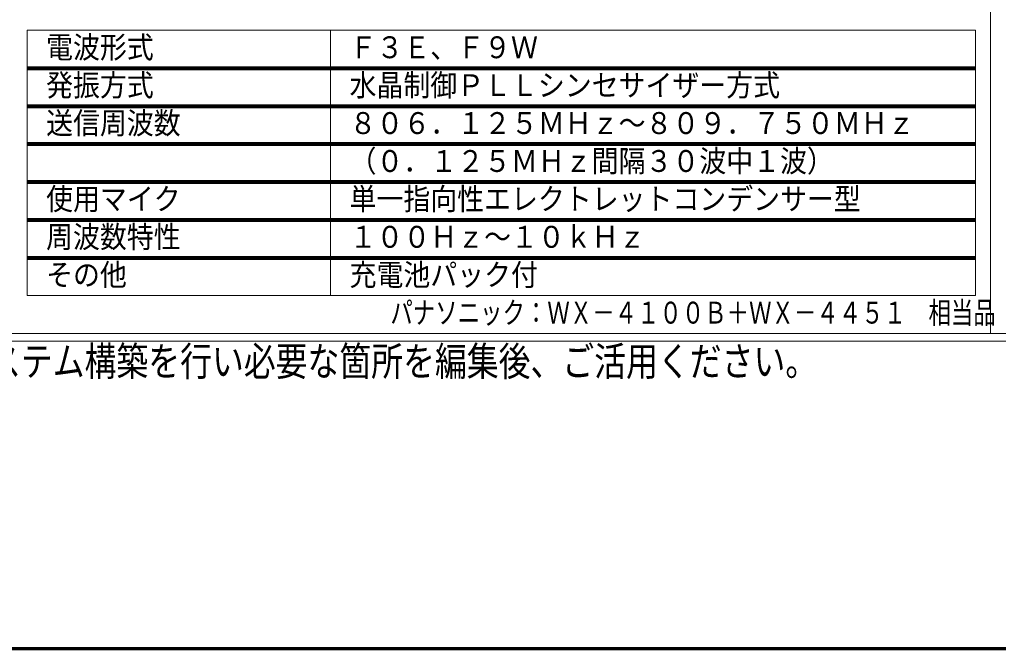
# Model space of a CAD drawing. Units: millimetres on the paper. Extents: x -1226 to 1226, y -319 to 241.
# Drawn here: x 569.2 to 698.2, y -318.5 to -235.6 of the extents above; entities that cross this region are included whole.
import ezdxf
from ezdxf.enums import TextEntityAlignment as Align

# ---------------------------------------------------------------- set-up
doc = ezdxf.new("R2010")
doc.units = ezdxf.units.MM
doc.linetypes.add('DOUBLE_CHAIN1', pattern=[8.8, 5, -1, 0.6, -0.6, 0.6, -1])
for name, color, linetype, lineweight in [('0-0_0', 7, 'DOUBLE_CHAIN1', 18), ('0-2_Defpoints', 2, 'Continuous', 80), ('0-5_gaikei', 1, 'Continuous', 80), ('0-A_SYSTEM', 7, 'Continuous', 20)]:
    doc.layers.add(name, color=color, linetype=linetype, lineweight=lineweight)
doc.layers.add('0-6_moji1', color=1, linetype='Continuous')
doc.styles.add('ＭＳ ゴシック', font='')
doc.styles.get('ＭＳ ゴシック').set_extended_font_data('MS Gothic')

msp = doc.modelspace()

# ---------------------------------------------------------------- linework, layer by layer
at = {"layer": '0-0_0', "color": 134, "linetype": 'Continuous', "lineweight": 70}
msp.add_lwpolyline([(1226.19, 241.479), (426.19, 241.479), (426.19, -318.521), (1226.19, -318.521)], close=True, dxfattribs=at)
at = {"layer": '0-5_gaikei', "color": 4, "lineweight": 9}
for p, q in [((570.19, -236.991), (695.19, -236.991)), ((570.19, -236.991), (570.19, -271.991)), ((610.19, -236.991), (610.19, -271.991)), ((695.19, -236.991), (695.19, -271.991)), ((695.19, -271.991), (570.19, -271.991))]:
    msp.add_line(p, q, dxfattribs=at)
at = {"layer": '0-5_gaikei'}
for p, q in [((570.19, -241.991), (695.19, -241.991)), ((570.19, -246.991), (695.19, -246.991)), ((570.19, -251.991), (695.19, -251.991)), ((570.19, -256.991), (695.19, -256.991)), ((570.19, -261.991), (695.19, -261.991)), ((570.19, -266.991), (695.19, -266.991))]:
    msp.add_line(p, q, dxfattribs=at)
at = {"layer": '0-A_SYSTEM'}
msp.add_line((697.19, 203.009), (697.19, -276.991), dxfattribs=at)
at = {"layer": '0-A_SYSTEM', "color": 4, "lineweight": 9}
msp.add_line((439.19, -276.991), (1213.19, -276.991), dxfattribs=at)
msp.add_lwpolyline([(1214.19, 204.009), (438.19, 204.009), (438.19, -277.991), (1214.19, -277.991)], dxfattribs=at)

# ---------------------------------------------------------------- texts
at = {"layer": '0-2_Defpoints', "style": 'ＭＳ ゴシック', "width": 0.9}
for s, p in [('電波形式', (572.69, -241.546)), ('Ｆ３Ｅ、Ｆ９Ｗ', (612.69, -241.546)), ('発振方式', (572.69, -246.546)), ('水晶制御ＰＬＬシンセサイザー方式', (612.69, -246.546)), ('送信周波数', (572.69, -251.546)), ('８０６．１２５ＭＨｚ～８０９．７５０ＭＨｚ', (612.69, -251.546)), ('（０．１２５ＭＨｚ間隔３０波中１波）', (612.69, -256.546)), ('使用マイク', (572.69, -261.546)), ('単一指向性エレクトレットコンデンサー型', (612.69, -261.546)), ('周波数特性', (572.69, -266.546)), ('１００Ｈｚ～１０ｋＨｚ', (612.69, -266.546)), ('その他', (572.69, -271.546)), ('充電池パック付', (612.69, -271.546))]:
    msp.add_text(s, height=2.889, dxfattribs=at).set_placement(p, align=Align.BOTTOM_LEFT)
at = {"layer": '0-5_gaikei', "color": 6, "style": 'ＭＳ ゴシック', "width": 0.8}
msp.add_text('注意：本図は参考図です。ご利用者の責任の下に件名に合わせたシステム構築を行い必要な箇所を編集後、ご活用ください。', height=3.848, dxfattribs=at).set_placement((439.19, -283.731), align=Align.BOTTOM_LEFT)
at = {"layer": '0-6_moji1', "style": 'ＭＳ ゴシック', "width": 0.75}
msp.add_text('パナソニック：ＷＸ－４１００Ｂ＋ＷＸ－４４５１\u3000相当品', height=2.889, dxfattribs=at).set_placement((618.07, -276.546), align=Align.BOTTOM_LEFT)

doc.saveas('drawing.dxf')
